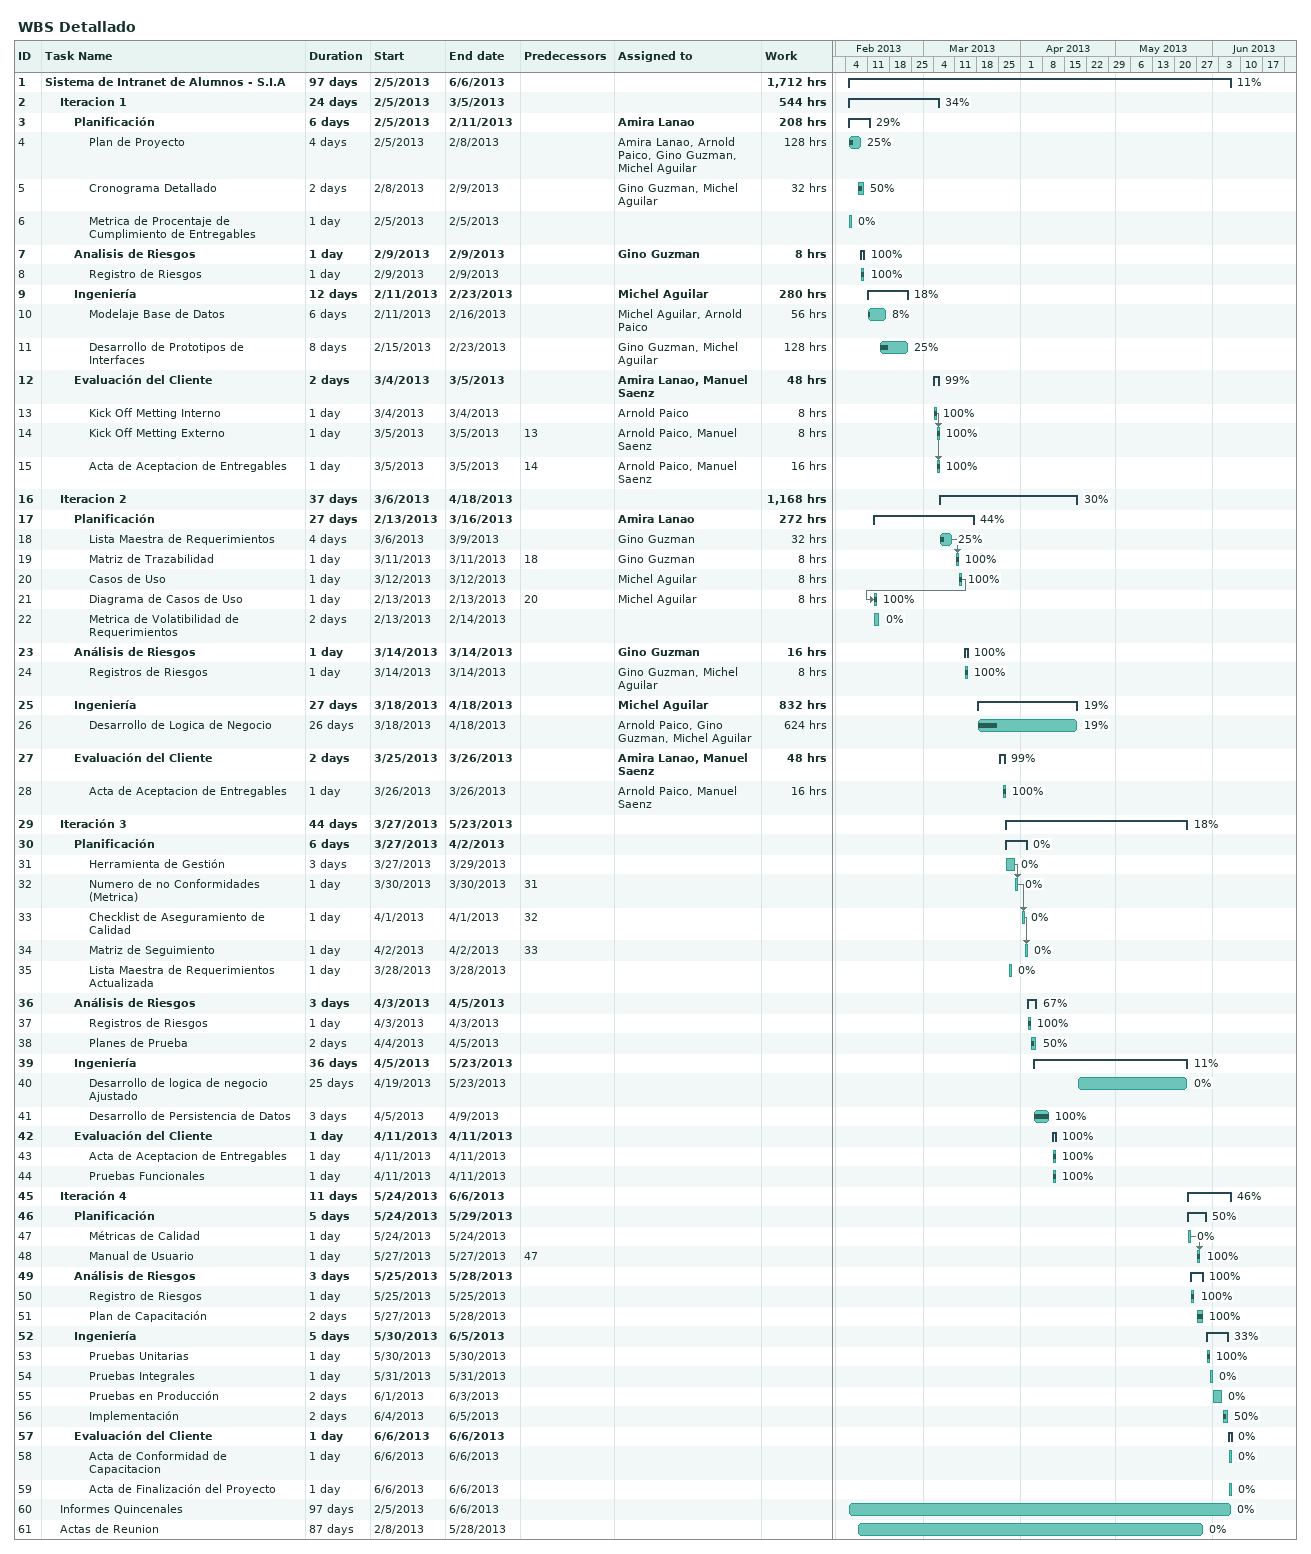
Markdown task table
WBS Detallado

| ID | Level | Task | Duration | Start | Finish | Predecessors | Resources | % complete | Work (h) |
|---|---|---|---|---|---|---|---|---|---|
| 1 | 1 | **Sistema de Intranet de Alumnos - S.I.A** | 97d | 2013-02-05 | 2013-06-06 |  |  | 11 | 1712 |
| 2 | 2 | **Iteracion 1** | 24d | 2013-02-05 | 2013-03-05 |  |  | 34 | 544 |
| 3 | 3 | **Planificación** | 6d | 2013-02-05 | 2013-02-11 |  | Amira Lanao | 29 | 208 |
| 4 | 4 | Plan de Proyecto | 4d | 2013-02-05 | 2013-02-08 |  | Amira Lanao, Arnold Paico, Gino Guzman, Michel Aguilar | 25 | 128 |
| 5 | 4 | Cronograma Detallado | 2d | 2013-02-08 | 2013-02-09 |  | Gino Guzman, Michel Aguilar | 50 | 32 |
| 6 | 4 | Metrica de Procentaje de Cumplimiento de Entregables | 1d | 2013-02-05 | 2013-02-05 |  |  | 0 |  |
| 7 | 3 | **Analisis de Riesgos** | 1d | 2013-02-09 | 2013-02-09 |  | Gino Guzman | 100 | 8 |
| 8 | 4 | Registro de Riesgos | 1d | 2013-02-09 | 2013-02-09 |  |  | 100 |  |
| 9 | 3 | **Ingeniería** | 12d | 2013-02-11 | 2013-02-23 |  | Michel Aguilar | 18 | 280 |
| 10 | 4 | Modelaje Base de Datos | 6d | 2013-02-11 | 2013-02-16 |  | Michel Aguilar, Arnold Paico | 8 | 56 |
| 11 | 4 | Desarrollo de Prototipos de Interfaces | 8d | 2013-02-15 | 2013-02-23 |  | Gino Guzman, Michel Aguilar | 25 | 128 |
| 12 | 3 | **Evaluación del Cliente** | 2d | 2013-03-04 | 2013-03-05 |  | Amira Lanao, Manuel Saenz | 99 | 48 |
| 13 | 4 | Kick Off Metting Interno | 1d | 2013-03-04 | 2013-03-04 |  | Arnold Paico | 100 | 8 |
| 14 | 4 | Kick Off Metting Externo | 1d | 2013-03-05 | 2013-03-05 | 13 | Arnold Paico, Manuel Saenz | 100 | 8 |
| 15 | 4 | Acta de Aceptacion de Entregables | 1d | 2013-03-05 | 2013-03-05 | 14 | Arnold Paico, Manuel Saenz | 100 | 16 |
| 16 | 2 | **Iteracion 2** | 37d | 2013-03-06 | 2013-04-18 |  |  | 30 | 1168 |
| 17 | 3 | **Planificación** | 27d | 2013-02-13 | 2013-03-16 |  | Amira Lanao | 44 | 272 |
| 18 | 4 | Lista Maestra de Requerimientos | 4d | 2013-03-06 | 2013-03-09 |  | Gino Guzman | 25 | 32 |
| 19 | 4 | Matriz de Trazabilidad | 1d | 2013-03-11 | 2013-03-11 | 18 | Gino Guzman | 100 | 8 |
| 20 | 4 | Casos de Uso | 1d | 2013-03-12 | 2013-03-12 |  | Michel Aguilar | 100 | 8 |
| 21 | 4 | Diagrama de Casos de Uso | 1d | 2013-02-13 | 2013-02-13 | 20 | Michel Aguilar | 100 | 8 |
| 22 | 4 | Metrica de Volatibilidad de Requerimientos | 2d | 2013-02-13 | 2013-02-14 |  |  | 0 |  |
| 23 | 3 | **Análisis de Riesgos** | 1d | 2013-03-14 | 2013-03-14 |  | Gino Guzman | 100 | 16 |
| 24 | 4 | Registros de Riesgos | 1d | 2013-03-14 | 2013-03-14 |  | Gino Guzman, Michel Aguilar | 100 | 8 |
| 25 | 3 | **Ingeniería** | 27d | 2013-03-18 | 2013-04-18 |  | Michel Aguilar | 19 | 832 |
| 26 | 4 | Desarrollo de Logica de Negocio | 26d | 2013-03-18 | 2013-04-18 |  | Arnold Paico, Gino Guzman, Michel Aguilar | 19 | 624 |
| 27 | 3 | **Evaluación del Cliente** | 2d | 2013-03-25 | 2013-03-26 |  | Amira Lanao, Manuel Saenz | 99 | 48 |
| 28 | 4 | Acta de Aceptacion de Entregables | 1d | 2013-03-26 | 2013-03-26 |  | Arnold Paico, Manuel Saenz | 100 | 16 |
| 29 | 2 | **Iteración 3** | 44d | 2013-03-27 | 2013-05-23 |  |  | 18 |  |
| 30 | 3 | **Planificación** | 6d | 2013-03-27 | 2013-04-02 |  |  | 0 |  |
| 31 | 4 | Herramienta de Gestión | 3d | 2013-03-27 | 2013-03-29 |  |  | 0 |  |
| 32 | 4 | Numero de no Conformidades (Metrica) | 1d | 2013-03-30 | 2013-03-30 | 31 |  | 0 |  |
| 33 | 4 | Checklist de Aseguramiento de Calidad | 1d | 2013-04-01 | 2013-04-01 | 32 |  | 0 |  |
| 34 | 4 | Matriz de Seguimiento | 1d | 2013-04-02 | 2013-04-02 | 33 |  | 0 |  |
| 35 | 4 | Lista Maestra de Requerimientos Actualizada | 1d | 2013-03-28 | 2013-03-28 |  |  | 0 |  |
| 36 | 3 | **Análisis de Riesgos** | 3d | 2013-04-03 | 2013-04-05 |  |  | 67 |  |
| 37 | 4 | Registros de Riesgos | 1d | 2013-04-03 | 2013-04-03 |  |  | 100 |  |
| 38 | 4 | Planes de Prueba | 2d | 2013-04-04 | 2013-04-05 |  |  | 50 |  |
| 39 | 3 | **Ingeniería** | 36d | 2013-04-05 | 2013-05-23 |  |  | 11 |  |
| 40 | 4 | Desarrollo de logica de negocio Ajustado | 25d | 2013-04-19 | 2013-05-23 |  |  | 0 |  |
| 41 | 4 | Desarrollo de Persistencia de Datos | 3d | 2013-04-05 | 2013-04-09 |  |  | 100 |  |
| 42 | 3 | **Evaluación del Cliente** | 1d | 2013-04-11 | 2013-04-11 |  |  | 100 |  |
| 43 | 4 | Acta de Aceptacion de Entregables | 1d | 2013-04-11 | 2013-04-11 |  |  | 100 |  |
| 44 | 4 | Pruebas Funcionales | 1d | 2013-04-11 | 2013-04-11 |  |  | 100 |  |
| 45 | 2 | **Iteración 4** | 11d | 2013-05-24 | 2013-06-06 |  |  | 46 |  |
| 46 | 3 | **Planificación** | 5d | 2013-05-24 | 2013-05-29 |  |  | 50 |  |
| 47 | 4 | Métricas de Calidad | 1d | 2013-05-24 | 2013-05-24 |  |  | 0 |  |
| 48 | 4 | Manual de Usuario | 1d | 2013-05-27 | 2013-05-27 | 47 |  | 100 |  |
| 49 | 3 | **Análisis de Riesgos** | 3d | 2013-05-25 | 2013-05-28 |  |  | 100 |  |
| 50 | 4 | Registro de Riesgos | 1d | 2013-05-25 | 2013-05-25 |  |  | 100 |  |
| 51 | 4 | Plan de Capacitación | 2d | 2013-05-27 | 2013-05-28 |  |  | 100 |  |
| 52 | 3 | **Ingeniería** | 5d | 2013-05-30 | 2013-06-05 |  |  | 33 |  |
| 53 | 4 | Pruebas Unitarias | 1d | 2013-05-30 | 2013-05-30 |  |  | 100 |  |
| 54 | 4 | Pruebas Integrales | 1d | 2013-05-31 | 2013-05-31 |  |  | 0 |  |
| 55 | 4 | Pruebas en Producción | 2d | 2013-06-01 | 2013-06-03 |  |  | 0 |  |
| 56 | 4 | Implementación | 2d | 2013-06-04 | 2013-06-05 |  |  | 50 |  |
| 57 | 3 | **Evaluación del Cliente** | 1d | 2013-06-06 | 2013-06-06 |  |  | 0 |  |
| 58 | 4 | Acta de Conformidad de Capacitacion | 1d | 2013-06-06 | 2013-06-06 |  |  | 0 |  |
| 59 | 4 | Acta de Finalización del Proyecto | 1d | 2013-06-06 | 2013-06-06 |  |  | 0 |  |
| 60 | 2 | Informes Quincenales | 97d | 2013-02-05 | 2013-06-06 |  |  | 0 |  |
| 61 | 2 | Actas de Reunion | 87d | 2013-02-08 | 2013-05-28 |  |  | 0 |  |
